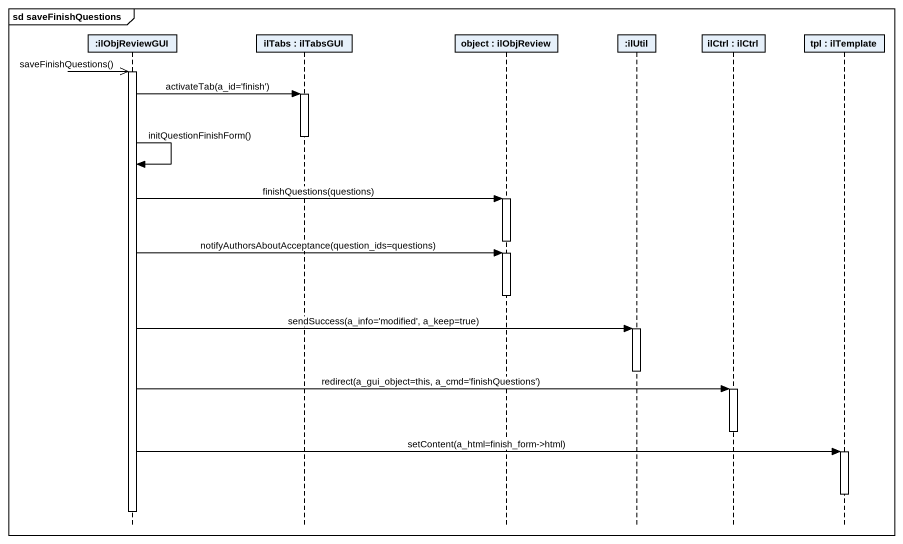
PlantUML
@startuml
mainframe sd saveFinishQuestions
hide footbox
participant ":ilObjReviewGUI" as ilObjReviewGUI
participant "ilTabs : ilTabsGUI" as ilTabs
participant "object : ilObjReview" as object_
participant ":ilUtil" as ilUtil
participant "ilCtrl : ilCtrl" as ilCtrl
participant "tpl : ilTemplate" as tpl

ilObjReviewGUI ->> ilObjReviewGUI : saveFinishQuestions()
activate ilObjReviewGUI
ilObjReviewGUI -> ilTabs : activateTab(a_id='finish')
activate ilTabs
deactivate ilTabs
ilObjReviewGUI -> ilObjReviewGUI : initQuestionFinishForm()
ilObjReviewGUI -> object_ : finishQuestions(questions)
activate object_
deactivate object_
ilObjReviewGUI -> object_ : notifyAuthorsAboutAcceptance(question_ids=questions)
activate object_
deactivate object_
ilObjReviewGUI -> ilUtil : sendSuccess(a_info='modified', a_keep=true)
activate ilUtil
deactivate ilUtil
ilObjReviewGUI -> ilCtrl : redirect(a_gui_object=this, a_cmd='finishQuestions')
activate ilCtrl
deactivate ilCtrl
ilObjReviewGUI -> tpl : setContent(a_html=finish_form->html)
activate tpl
deactivate tpl
deactivate ilObjReviewGUI
@enduml
